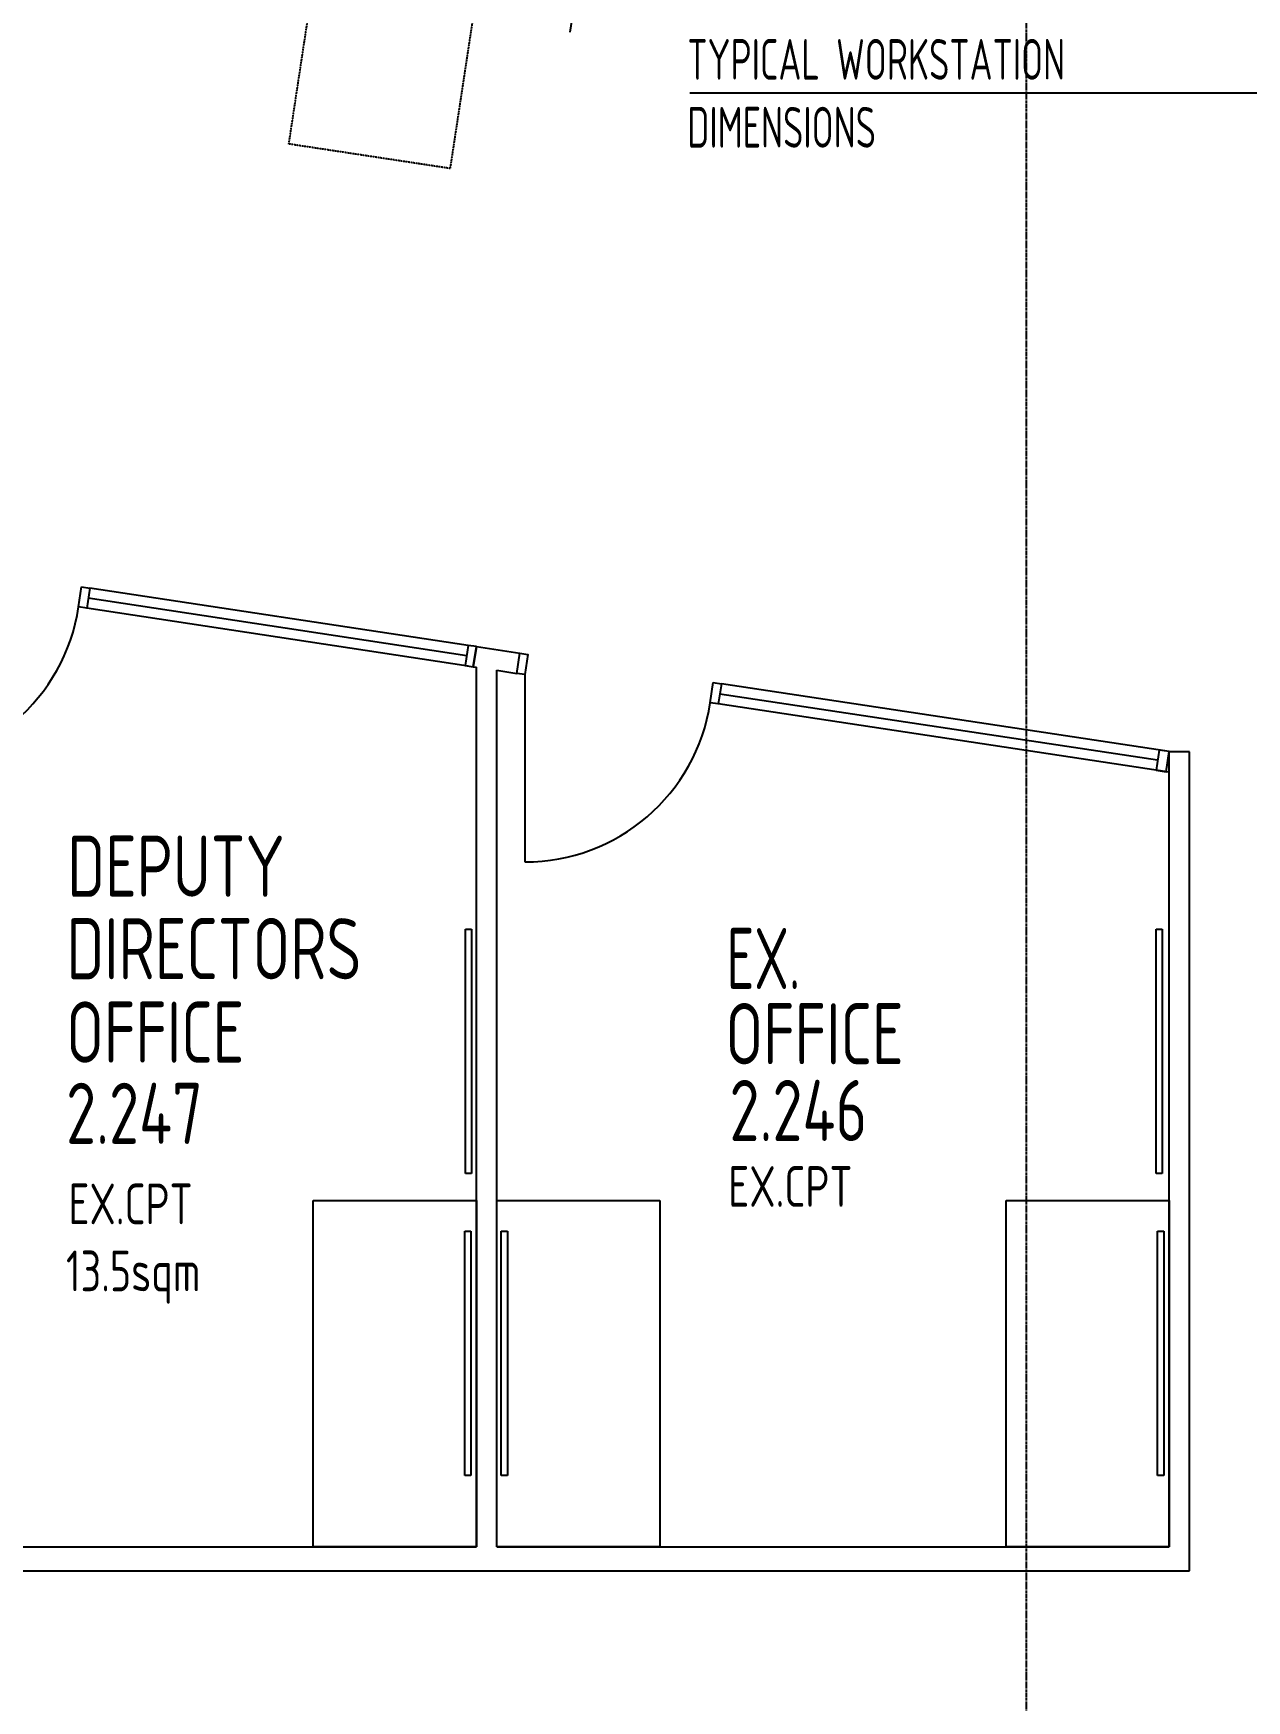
# Model space of a CAD drawing. Header units: millimetres. Extents: x -45258 to 103756, y -3540 to 105026.
# Drawn here: x 34499 to 40454, y 7605 to 15791 of the extents above; entities that cross this region are included whole.
import ezdxf
from ezdxf.enums import TextEntityAlignment as Align

# ---------------------------------------------------------------- set-up
doc = ezdxf.new("R2010")
doc.units = ezdxf.units.MM
doc.header["$LTSCALE"] = 0.4
doc.linetypes.add('BLD-80-FL-2$0$CENTER', pattern=[50.8, 31.75, -6.35, 6.35, -6.35])
doc.linetypes.add('BLD-80-FL-2$0$HIDDEN2', pattern=[4.7625, 3.175, -1.5875])
for name, color, linetype in [('BLD-80-FL-2$0$DO-EXST-6CO', 6, 'Continuous'), ('BLD-80-FL-2$0$FU-EQPT-6H2', 6, 'BLD-80-FL-2$0$HIDDEN2'), ('BLD-80-FL-2$0$FU-FIXD-8CO-EXST', 8, 'Continuous'), ('BLD-80-FL-2$0$ST-GRID-9CE', 9, 'BLD-80-FL-2$0$CENTER'), ('BLD-80-FL-2$0$TX-ATTR-7CO', 7, 'Continuous'), ('BLD-80-FL-2$0$TX-DIMS-8C0-100', 8, 'Continuous'), ('BLD-80-FL-2$0$TX-EXST-6CO', 6, 'Continuous'), ('BLD-80-FL-2$0$TX-RMNU-2C0-100', 2, 'Continuous'), ('BLD-80-FL-2$0$TX-ROOM-2CO-100', 2, 'Continuous'), ('BLD-80-FL-2$0$TX-ROOM-2CO-NEW', 2, 'Continuous'), ('BLD-80-FL-2$0$TX-TEXT-7C0-100', 7, 'Continuous'), ('BLD-80-FL-2$0$WA-PART-6C0-EXST', 6, 'Continuous'), ('BLD-80-FL-2$0$WN-EXST-8CO', 8, 'Continuous'), ('XREF', 8, 'Continuous')]:
    doc.layers.add(name, color=color, linetype=linetype)
doc.styles.add('BLD-80-FL-2$0$Isocp2', font='isocp2.shx')
doc.styles.add('BLD-80-FL-2$0$STANDARD', font='isocp2.shx', dxfattribs={"width": 0.8})
doc.dimstyles.new('BLD-80-FL-2$0$TX-DIMS100', dxfattribs={"dimtxt": 200, "dimasz": 250, "dimexe": 125, "dimexo": 500, "dimgap": 50, "dimtad": 1, "dimdec": 1, "dimdsep": 46, "dimtxsty": 'BLD-80-FL-2$0$STANDARD', "dimblk1": 'BLD-80-FL-2$0$DIMTICK', "dimblk2": 'BLD-80-FL-2$0$DIMTICK', "dimsah": 1, "dimcen": 2.5, "dimse1": 1, "dimse2": 1, "dimclrd": 8, "dimclre": 8, "dimclrt": 2, "dimadec": 0, "dimazin": 0, "dimtfac": 1, "dimtdec": 1, "dimtmove": 2, "dimatfit": 3, "dimldrblk": 'BLD-80-FL-2$0$DIMTICK', "dimfxl": 1, "dimtolj": 1, "dimtzin": 0, "dimarcsym": 0})

# ---------------------------------------------------------------- blocks, each defined once
blk = doc.blocks.new('BLD-80-FL-2$0$RMIDEN-EX-100')
at = {"style": 'BLD-80-FL-2$0$STANDARD'}
for tag, p, height in [('ROOMNAM1', (-14.6, 1567.4), 300), ('ROOMNAM2', (-14.6, 1157.6), 300), ('ROOMNAM3', (-14.6, 749.9), 300), ('ROOMNUM', (-14, 344.8), 300), ('XX', (-0.5, 14.7), 200)]:
    blk.add_attdef(tag, p, '', height=height, dxfattribs=at)
blk = doc.blocks.new('BLD-80-FL-2$0$RMIDEN-2')
at = {"layer": 'BLD-80-FL-2$0$TX-RMNU-2C0-100', "style": 'BLD-80-FL-2$0$STANDARD'}
blk.add_attdef('ROOMNUM', (-11.5, 487.7), '', height=300, dxfattribs=at)
at = {"layer": 'BLD-80-FL-2$0$TX-ROOM-2CO-100', "style": 'BLD-80-FL-2$0$STANDARD'}
for tag, p in [('ROOMNAM1', (-12.1, 1710.3)), ('ROOMNAM2', (-12.1, 1300.5)), ('ROOMNAM3', (-12.1, 892.8))]:
    blk.add_attdef(tag, p, '', height=300, dxfattribs=at)
at = {"layer": 'BLD-80-FL-2$0$TX-TEXT-7C0-100', "style": 'BLD-80-FL-2$0$STANDARD'}
blk.add_attdef('XX', (2, 157.6), '', height=200, dxfattribs=at)
blk = doc.blocks.new('BLD-80-FL-2$0$NOTE')
at = {"layer": 'BLD-80-FL-2$0$TX-ATTR-7CO', "style": 'BLD-80-FL-2$0$Isocp2'}
blk.add_attdef('WWW', text='', height=2, dxfattribs=at).set_placement((0, 0), align=Align.MIDDLE)
blk = doc.blocks.new('BLD-80-FL-2$0$DIMTICK')
for p, q in [((0, 1), (0, -1)), ((-1, 0), (1, 0))]:
    blk.add_line(p, q)
at = {"color": 2, "linetype": 'Continuous'}
blk.add_line((-0.5, -0.5), (0.5, 0.5), dxfattribs=at)
blk = doc.blocks.new('*D82')
at = {"layer": 'BLD-80-FL-2$0$TX-DIMS-8C0-100', "color": 8, "lineweight": -2, "transparency": 16777216}
blk.add_line((37494.4, 17144), (37434.4, 16748.5), dxfattribs=at)
at = {"layer": 'Defpoints', "color": 0, "transparency": 16777216}
for p in [(37154.9, 17448.3), (37019.9, 16558.5), (37396.9, 16501.3)]:
    blk.add_point(p, dxfattribs=at)
at = {"layer": 'BLD-80-FL-2$0$TX-DIMS-8C0-100', "color": 8, "lineweight": -2, "transparency": 16777216, "xscale": 250, "yscale": 250, "zscale": 250}
for p, rotation in [((37531.9, 17391.1), 81.37442708270456), ((37396.9, 16501.3), 261.3744270827045)]:
    blk.add_blockref('BLD-80-FL-2$0$DIMTICK', p, dxfattribs=dict(at, rotation=rotation))
at = {"layer": 'BLD-80-FL-2$0$TX-DIMS-8C0-100', "color": 2, "transparency": 16777216, "insert": (37316.1, 16968.7), "char_height": 200, "attachment_point": 5, "rotation": 81.37443, "style": 'BLD-80-FL-2$0$STANDARD'}
blk.add_mtext('\\A1;900', dxfattribs=at)
blk = doc.blocks.new('BLD-80-FL-2', base_point=(226.58, 457.44))
at = {"layer": 'BLD-80-FL-2$0$DO-EXST-6CO'}
blk.add_line((37138.36, 13099.98), (37138.35, 12179.97), dxfattribs=at)
for points in [[(34963.1, 13530.89), (35002.65, 13524.89), (34987.65, 13426.03), (34948.1, 13432.02)], [(37113.81, 13204.84), (37153.36, 13198.84), (37138.36, 13099.98), (37098.82, 13105.97)], [(38062.96, 13060.86), (38102.51, 13054.86), (38087.51, 12955.99), (38047.96, 12961.99)]]:
    blk.add_lwpolyline(points, close=True, dxfattribs=at)
for centre, start, end in [((34038.5, 13569.99), 270.000172, 351.375122), ((37138.37, 13099.97), 269.99913, 351.374183)]:
    blk.add_arc(centre, 920, start, end, dxfattribs=at)
at = {"layer": 'BLD-80-FL-2$0$FU-EQPT-6H2', "flags": 128}
blk.add_lwpolyline([(33728.91, 17866.87), (37040.91, 17364.46), (36770.96, 15584.82), (35980, 15704.8), (36129.98, 16693.49), (36129.98, 16693.49), (33608.93, 17075.92), (33728.91, 17866.87)], dxfattribs=at)
at = {"layer": 'BLD-80-FL-2$0$FU-FIXD-8CO-EXST'}
for p, q in [((36846.45, 11849.98), (36876.45, 11849.98)), ((36846.45, 10649.98), (36846.45, 11849.98)), ((36876.45, 11849.98), (36876.45, 10649.98)), ((40235.94, 11849.98), (40265.94, 11849.98)), ((40235.94, 10649.98), (40235.94, 11849.98)), ((40265.94, 11849.98), (40265.94, 10649.98)), ((36876.45, 10649.98), (36846.45, 10649.98)), ((40265.94, 10649.98), (40235.94, 10649.98)), ((36099.93, 10518.02), (36899.93, 10518.02)), ((36099.93, 8818.02), (36099.93, 10518.02)), ((36899.93, 10518.02), (36899.93, 8818.02)), ((36999.93, 10518.02), (37799.93, 10518.02)), ((36999.93, 8818.02), (36999.93, 10518.02)), ((37799.93, 10518.02), (37799.93, 8818.02)), ((39499.93, 10518.02), (40299.93, 10518.02)), ((39499.93, 8818.02), (39499.93, 10518.02)), ((40299.93, 10518.02), (40299.93, 8818.02)), ((36843.43, 10368.02), (36873.43, 10368.02)), ((36843.43, 9168.02), (36843.43, 10368.02)), ((36873.43, 10368.02), (36873.43, 9168.02)), ((37022.57, 10368.02), (37052.57, 10368.02)), ((37022.57, 9168.02), (37022.57, 10368.02)), ((37052.57, 10368.02), (37052.57, 9168.02)), ((40243.43, 10368.02), (40273.43, 10368.02)), ((40243.43, 9168.02), (40243.43, 10368.02)), ((40273.43, 10368.02), (40273.43, 9168.02)), ((36873.43, 9168.02), (36843.43, 9168.02)), ((37052.57, 9168.02), (37022.57, 9168.02)), ((40273.43, 9168.02), (40243.43, 9168.02)), ((36899.93, 8818.02), (36099.93, 8818.02)), ((37799.93, 8818.02), (36999.93, 8818.02)), ((40299.93, 8818.02), (39499.93, 8818.02))]:
    blk.add_line(p, q, dxfattribs=at)
at = {"layer": 'BLD-80-FL-2$0$ST-GRID-9CE'}
blk.add_line((39600, -2523.99), (39599.97, 31750), dxfattribs=at)
at = {"layer": 'BLD-80-FL-2$0$TX-DIMS-8C0-100'}
blk.add_line((41775, 15953.73), (37946.91, 15953.73), dxfattribs=at)
at = {"layer": 'BLD-80-FL-2$0$WA-PART-6C0-EXST'}
for p, q in [((36885.02, 13138.41), (36900.02, 13237.28)), ((36900.02, 13237.28), (37113.82, 13204.85)), ((37098.82, 13105.98), (37113.82, 13204.85)), ((36885.02, 13138.41), (36899.99, 13136.14)), ((36899.99, 8818.02), (36899.99, 13136.14)), ((36999.99, 13120.97), (37098.82, 13105.98)), ((36999.99, 8818.02), (36999.99, 13120.97)), ((40299.99, 8818.02), (40299.99, 12721.34)), ((40399.99, 12721.34), (40299.99, 12721.34)), ((40399.99, 8700.02), (40399.99, 12721.34)), ((33899.99, 8818.01), (36899.99, 8818.02)), ((36999.99, 8818.02), (40299.99, 8818.02)), ((33099.99, 8700.01), (40399.99, 8700.02))]:
    blk.add_line(p, q, dxfattribs=at)
blk.add_lwpolyline([(36900.02, 13237.27), (36885.03, 13138.42), (36900.02, 13136.15)], dxfattribs=at)
at = {"layer": 'BLD-80-FL-2$0$WN-EXST-8CO'}
for p, q in [((36860.45, 13243.27), (35002.65, 13524.89)), ((36860.57, 13142.11), (34987.65, 13426.02)), ((34995.32, 13476.62), (36853.01, 13194.15)), ((40300.2, 12722.13), (38102.51, 13054.86)), ((40299.99, 12620.38), (38087.51, 12955.99)), ((38095.01, 13005.48), (40243.37, 12680.78))]:
    blk.add_line(p, q, dxfattribs=at)
for points in [[(36900.02, 13237.28), (36860.45, 13243.27), (36845.47, 13144.41), (36885.04, 13138.42)], [(40235.79, 12630.74), (40285.23, 12623.25), (40300.2, 12722.13), (40250.77, 12729.62)]]:
    blk.add_lwpolyline(points, close=True, dxfattribs=at)
at = {"layer": 'BLD-80-FL-2$0$TX-EXST-6CO'}
ref = blk.add_blockref('BLD-80-FL-2$0$RMIDEN-EX-100', (38264.05, 9855.91), dxfattribs=at)
ref.add_attrib('ROOMNAM2', 'OFFICE', (38122.48, 11186.7), dxfattribs={"layer": '0', "height": 300, "style": 'BLD-80-FL-2$0$STANDARD', "width": 0.8})
ref.add_attrib('ROOMNUM', '2.246', (38142.14, 10809.92), dxfattribs={"layer": '0', "height": 300, "style": 'BLD-80-FL-2$0$STANDARD', "width": 0.8})
ref.add_attrib('XX', 'EX.CPT', (38136.23, 10486.85), dxfattribs={"layer": '0', "height": 200, "style": 'BLD-80-FL-2$0$STANDARD', "width": 0.8})
ref.add_attrib('ROOMNAM3', 'EX.', (38128.41, 11556.2), dxfattribs={"layer": '0', "height": 300, "style": 'BLD-80-FL-2$0$STANDARD', "width": 0.7})
at = {"layer": 'BLD-80-FL-2$0$TX-ROOM-2CO-NEW'}
ref = blk.add_blockref('BLD-80-FL-2$0$RMIDEN-2', (34945.43, 9893.98), dxfattribs=at)
ref.add_attrib('ROOMNAM3', 'DEPUTY', (34892.6, 12009.13), dxfattribs={"layer": 'BLD-80-FL-2$0$TX-ROOM-2CO-100', "height": 300, "style": 'BLD-80-FL-2$0$STANDARD', "width": 0.8})
ref.add_attrib('XX', 'EX.CPT', (34898.03, 10401.25), dxfattribs={"layer": 'BLD-80-FL-2$0$TX-TEXT-7C0-100', "height": 200, "style": 'BLD-80-FL-2$0$STANDARD', "width": 0.8})
ref.add_attrib('ROOMNUM', '2.247', (34886.59, 10795.87), dxfattribs={"layer": 'BLD-80-FL-2$0$TX-RMNU-2C0-100', "height": 300, "style": 'BLD-80-FL-2$0$STANDARD', "width": 0.8})
ref.add_attrib('ROOMNAM2', 'OFFICE', (34887.05, 11194.49), dxfattribs={"layer": 'BLD-80-FL-2$0$TX-ROOM-2CO-100', "height": 300, "style": 'BLD-80-FL-2$0$STANDARD', "width": 0.8})
ref.add_attrib('ROOMNAM1', 'DIRECTORS', (34888.57, 11604.29), dxfattribs={"layer": 'BLD-80-FL-2$0$TX-ROOM-2CO-100', "height": 300, "style": 'BLD-80-FL-2$0$STANDARD', "width": 0.8})
at = {"layer": 'Defpoints'}
ref = blk.add_blockref('BLD-80-FL-2$0$NOTE', (35144.94, 10172.23), dxfattribs=dict(at, xscale=-50, yscale=50, zscale=50))
ref.add_attrib('WWW', '13.5sqm', (34886.2, 10072.23), dxfattribs={"layer": 'BLD-80-FL-2$0$TX-ATTR-7CO', "height": 200, "style": 'BLD-80-FL-2$0$Isocp2', "width": 0.8})
at = {"layer": 'BLD-80-FL-2$0$TX-DIMS-8C0-100', "insert": (37935.37, 16220.5), "char_height": 200, "attachment_point": 1, "style": 'BLD-80-FL-2$0$STANDARD'}
blk.add_mtext('{\\W0.7;TYPICAL WORKSTATION\\PDIMENSIONS} ', dxfattribs=at)
at = {"layer": 'BLD-80-FL-2$0$TX-DIMS-8C0-100'}
dim = blk.add_aligned_dim(p1=(37154.88, 17448.32), p2=(37019.9, 16558.5), distance=381.32, dimstyle='BLD-80-FL-2$0$TX-DIMS100', override={"dimfxl": 3}, dxfattribs=at)
dim.commit()
dim.dimension.update_dxf_attribs({"geometry": '*D82', "text_midpoint": (37316.1, 16968.72)})

msp = doc.modelspace()

# ---------------------------------------------------------------- block references
at = {"layer": 'XREF'}
msp.add_blockref('BLD-80-FL-2', (0, 0), dxfattribs=at)

doc.saveas('drawing.dxf')
